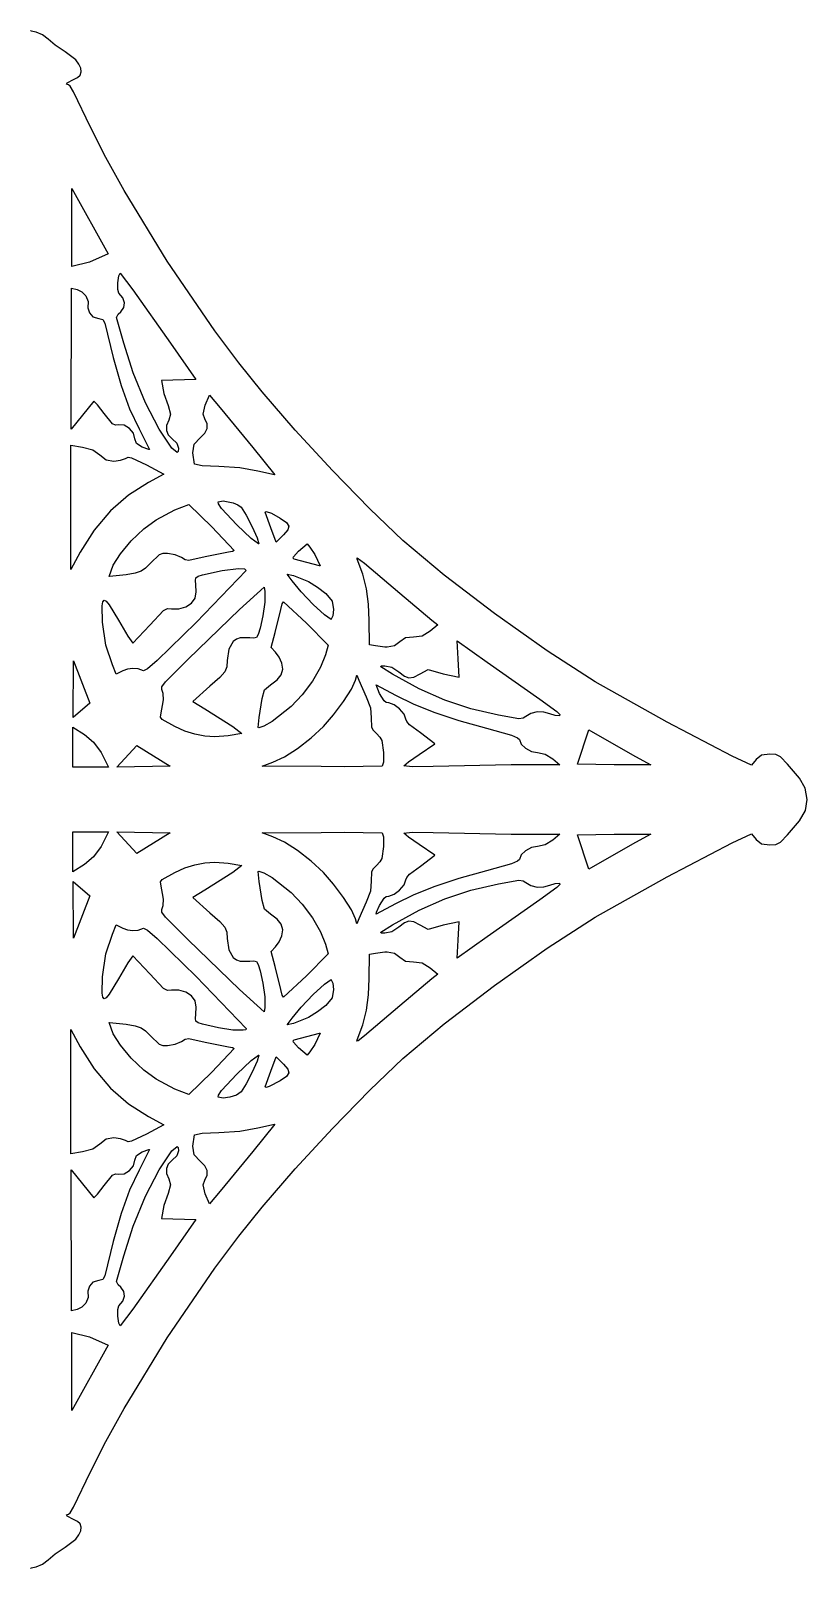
# Model space of a CAD drawing. Extents: x -1 to 211, y 44 to 253.
# Drawn here: x 105.1 to 211, y 43.6 to 253.4 of the extents above; entities that cross this region are included whole.
import ezdxf

# ---------------------------------------------------------------- set-up
doc = ezdxf.new("R2010")
doc.units = 0

msp = doc.modelspace()

# ---------------------------------------------------------------- linework, layer by layer
at = {"layer": 'Layer 1'}
for p, q in [((105.110796, 253.442564), (104.996144, 253.416106)), ((105.110796, 253.398467), (105.110796, 253.442564)), ((105.798713, 253.248537), (105.110796, 253.398467)), ((106.657417, 252.889148), (105.798713, 253.248537)), ((107.43031, 252.296037), (106.657417, 252.889148)), ((108.404291, 251.477882), (107.43031, 252.296037)), ((109.749824, 250.576245), (108.404291, 251.477882)), ((111.187722, 249.455517), (109.749824, 250.576245)), ((111.632398, 248.888389), (111.187722, 249.455517)), ((111.886413, 248.343378), (111.632398, 248.888389)), ((111.799032, 247.399583), (111.943911, 247.840453)), ((111.943911, 247.840453), (111.886413, 248.343378)), ((109.940668, 246.139625), (110.009115, 246.331451)), ((110.199616, 246.060689), (109.940668, 246.139625)), ((110.009115, 246.331451), (110.878713, 246.783884)), ((110.436975, 245.878173), (110.199616, 246.060689)), ((110.895709, 245.091846), (110.436975, 245.878173)), ((110.878713, 246.783884), (111.445919, 247.040737)), ((111.445919, 247.040737), (111.799032, 247.399583)), ((113.224685, 240.275134), (110.895709, 245.091846)), ((115.310051, 236.135262), (113.224685, 240.275134)), ((117.807049, 231.622683), (115.310051, 236.135262)), ((110.640588, 231.92312), (115.605935, 222.989023)), ((110.658227, 221.260412), (110.640588, 231.92312)), ((110.640588, 231.92312), (110.640588, 231.92312)), ((123.692326, 222.010141), (117.807049, 231.622683)), ((115.605935, 222.989023), (113.074755, 221.851314)), ((113.074755, 221.851314), (110.658227, 221.260412)), ((130.193279, 212.498985), (123.692326, 222.010141)), ((110.561213, 199.070689), (110.622949, 218.297078)), ((110.622949, 218.297078), (111.378246, 218.12894)), ((110.622949, 218.297078), (110.622949, 218.297078)), ((116.917921, 218.108506), (116.927255, 219.04744)), ((116.927255, 219.04744), (117.054246, 219.96397)), ((117.054246, 219.96397), (117.263991, 220.369648)), ((117.263991, 220.369648), (118.992602, 218.067773)), ((117.263991, 220.369648), (117.263991, 220.369648)), ((111.378246, 218.12894), (112.03105, 217.80165)), ((112.03105, 217.80165), (112.550862, 217.267873)), ((112.550862, 217.267873), (112.907185, 216.480273)), ((112.907185, 216.480273), (112.8653, 215.624165)), ((117.061144, 217.63562), (116.917921, 218.108506)), ((117.621832, 216.973814), (117.061144, 217.63562)), ((117.855136, 216.31029), (117.621832, 216.973814)), ((117.759794, 215.672225), (117.855136, 216.31029)), ((118.992602, 218.067773), (124.116699, 210.80937)), ((112.8653, 215.624165), (113.066702, 214.912869)), ((113.066702, 214.912869), (113.547738, 214.407601)), ((113.547738, 214.407601), (114.344755, 214.169578)), ((114.344755, 214.169578), (114.906093, 214.004547)), ((116.743644, 214.319509), (116.96383, 214.756671)), ((117.740241, 210.80937), (116.743644, 214.319509)), ((116.96383, 214.756671), (117.334546, 215.086801)), ((117.334546, 215.086801), (117.759794, 215.672225)), ((114.906093, 214.004547), (115.173783, 213.534578)), ((115.173783, 213.534578), (116.278125, 208.821596)), ((133.459873, 208.113138), (130.193279, 212.498985)), ((119.036128, 206.763428), (117.740241, 210.80937)), ((124.116699, 210.80937), (127.60038, 205.826384)), ((116.278125, 208.821596), (117.376311, 204.997664)), ((136.622671, 204.150689), (133.459873, 208.113138)), ((120.733421, 202.658977), (119.036128, 206.763428)), ((127.60038, 205.826384), (122.899616, 205.676453)), ((117.376311, 204.997664), (118.544014, 201.828422)), ((122.899616, 205.676453), (123.203673, 203.9159)), ((123.203673, 203.9159), (123.79038, 202.280967)), ((128.86156, 202.333884), (129.434824, 203.718537)), ((129.434824, 203.718537), (130.907671, 201.954648)), ((129.434824, 203.718537), (129.434824, 203.718537)), ((141.145285, 198.931514), (136.622671, 204.150689)), ((113.639199, 202.880689), (110.561213, 199.070689)), ((114.160695, 202.381263), (113.639199, 202.880689)), ((115.076769, 201.178537), (114.160695, 202.381263)), ((118.544014, 201.828422), (119.856908, 199.079509)), ((122.581155, 199.042414), (120.733421, 202.658977)), ((123.79038, 202.280967), (124.122606, 201.091666)), ((128.577112, 201.121155), (128.86156, 202.333884)), ((130.907671, 201.954648), (135.343852, 196.557148)), ((116.2072, 199.772011), (115.076769, 201.178537)), ((116.601365, 199.599749), (116.2072, 199.772011)), ((117.061144, 199.643953), (116.601365, 199.599749)), ((117.812346, 199.580613), (117.061144, 199.643953)), ((118.528264, 199.157299), (117.812346, 199.580613)), ((123.59037, 199.542219), (123.557447, 198.876886)), ((123.905033, 200.305412), (123.59037, 199.542219)), ((124.122606, 201.091666), (123.905033, 200.305412)), ((128.791005, 200.455342), (128.577112, 201.121155)), ((129.109504, 199.804738), (128.791005, 200.455342)), ((129.110524, 199.159724), (129.109504, 199.804738)), ((119.064042, 198.498858), (118.528264, 199.157299)), ((119.274824, 197.730134), (119.064042, 198.498858)), ((119.4999, 197.108195), (119.274824, 197.730134)), ((119.856908, 199.079509), (121.25038, 196.301384)), ((124.328366, 196.460134), (122.581155, 199.042414)), ((123.557447, 198.876886), (123.810766, 198.288612)), ((123.810766, 198.288612), (124.354824, 197.756592)), ((124.354824, 197.756592), (124.971693, 197.123246)), ((127.348561, 197.015729), (128.164824, 197.888884)), ((128.164824, 197.888884), (128.795239, 198.520905)), ((128.795239, 198.520905), (129.110524, 199.159724)), ((146.246807, 193.39787), (141.145285, 198.931514)), ((110.525935, 196.865828), (112.122255, 196.618884)), ((110.534755, 179.879578), (110.525935, 196.865828)), ((110.525935, 196.865828), (110.525935, 196.865828)), ((112.122255, 196.618884), (113.534259, 196.244075)), ((113.534259, 196.244075), (114.485866, 195.534092)), ((114.485866, 195.534092), (115.33583, 194.870812)), ((117.978366, 195.066662), (118.324873, 195.215475)), ((118.324873, 195.215475), (118.815966, 195.152543)), ((120.262602, 196.592426), (119.4999, 197.108195)), ((121.179824, 196.266106), (120.262602, 196.592426)), ((121.25038, 196.301384), (121.179824, 196.266106)), ((125.025102, 195.860412), (124.328366, 196.460134)), ((124.971693, 197.123246), (125.201491, 196.477773)), ((125.163234, 196.016841), (125.025102, 195.860412)), ((125.201491, 196.477773), (125.163234, 196.016841)), ((127.185866, 195.825134), (127.348561, 197.015729)), ((127.397533, 194.272912), (127.185866, 195.825134)), ((135.343852, 196.557148), (138.368921, 192.817703)), ((115.33583, 194.870812), (116.373227, 194.696245)), ((116.373227, 194.696245), (117.299168, 194.805344)), ((117.299168, 194.805344), (117.978366, 195.066662)), ((118.815966, 195.152543), (120.862324, 194.202356)), ((120.862324, 194.202356), (123.225935, 192.897078)), ((128.453653, 194.060705), (127.397533, 194.272912)), ((130.704824, 193.946592), (128.453653, 194.060705)), ((133.600959, 193.769619), (130.704824, 193.946592)), ((136.049408, 193.311592), (133.600959, 193.769619)), ((138.307185, 192.808884), (136.049408, 193.311592)), ((151.340654, 188.169455), (146.246807, 193.39787)), ((121.144546, 191.75937), (118.411567, 190.063667)), ((123.225935, 192.897078), (121.144546, 191.75937)), ((138.368921, 192.817703), (138.307185, 192.808884)), ((118.411567, 190.063667), (115.916732, 187.885196)), ((130.643088, 189.113537), (131.304546, 189.254648)), ((130.65651, 188.841363), (130.643088, 189.113537)), ((131.304546, 189.254648), (132.695901, 189.012829)), ((131.304546, 189.254648), (131.304546, 189.254648)), ((132.695901, 189.012829), (133.332634, 188.740172)), ((115.916732, 187.885196), (113.700856, 185.264766)), ((122.158783, 186.688189), (124.706705, 188.023951)), ((124.706705, 188.023951), (126.612602, 188.760759)), ((126.612602, 188.760759), (129.787602, 185.744509)), ((126.612602, 188.760759), (126.612602, 188.760759)), ((131.070127, 188.245913), (130.65651, 188.841363)), ((133.174269, 185.991453), (131.070127, 188.245913)), ((133.332634, 188.740172), (133.78281, 188.399162)), ((133.78281, 188.399162), (134.470925, 187.332327)), ((134.470925, 187.332327), (135.287319, 185.743952)), ((137.054824, 187.711245), (137.195935, 187.808259)), ((137.804477, 185.56812), (137.054824, 187.711245)), ((137.195935, 187.808259), (137.8999, 187.565283)), ((137.195935, 187.808259), (137.195935, 187.808259)), ((137.8999, 187.565283), (139.083296, 186.899856)), ((139.083296, 186.899856), (139.943019, 186.303068)), ((155.840241, 183.865967), (151.340654, 188.169455)), ((113.700856, 185.264766), (111.804755, 182.243189)), ((118.757585, 183.803433), (120.471132, 185.438698)), ((120.471132, 185.438698), (122.158783, 186.688189)), ((129.787602, 185.744509), (132.821491, 182.498953)), ((135.137999, 184.123496), (133.174269, 185.991453)), ((135.287319, 185.743952), (135.946772, 184.233025)), ((138.54531, 183.627842), (137.804477, 185.56812)), ((140.139536, 185.306153), (139.533088, 184.61562)), ((139.943019, 186.303068), (140.285639, 185.820235)), ((140.285639, 185.820235), (140.139536, 185.306153)), ((117.278404, 182.058324), (118.757585, 183.803433)), ((136.137602, 183.380898), (135.137999, 184.123496)), ((135.946772, 184.233025), (136.16406, 183.398537)), ((136.16406, 183.398537), (136.137602, 183.380898)), ((139.533088, 184.61562), (138.54531, 183.627842)), ((141.579199, 182.401939), (142.769824, 183.380898)), ((142.769824, 183.380898), (143.159419, 182.967086)), ((142.769824, 183.380898), (142.769824, 183.380898)), ((143.159419, 182.967086), (143.810519, 181.934509)), ((161.458472, 179.132389), (155.840241, 183.865967)), ((111.804755, 182.243189), (110.534755, 179.879578)), ((116.293852, 180.479301), (117.278404, 182.058324)), ((121.426769, 180.823259), (120.729018, 180.081851)), ((122.586058, 181.912686), (121.426769, 180.823259)), ((123.088595, 182.078607), (122.586058, 181.912686)), ((123.737463, 182.102078), (123.088595, 182.078607)), ((124.773887, 181.921061), (123.737463, 182.102078)), ((125.642463, 181.519995), (124.773887, 181.921061)), ((126.116317, 181.214965), (125.642463, 181.519995)), ((126.610032, 181.124857), (126.116317, 181.214965)), ((128.835102, 181.625828), (126.610032, 181.124857)), ((132.04538, 182.278467), (128.835102, 181.625828)), ((132.593509, 182.34426), (132.04538, 182.278467)), ((132.821491, 182.498953), (132.593509, 182.34426)), ((140.86988, 181.439407), (140.907228, 181.639258)), ((141.014755, 181.325967), (140.86988, 181.439407)), ((140.907228, 181.639258), (141.579199, 182.401939)), ((144.445519, 180.391106), (141.014755, 181.325967)), ((143.810519, 181.934509), (144.568991, 180.391106)), ((149.596074, 181.493537), (150.61913, 180.761523)), ((149.604894, 181.290689), (149.596074, 181.493537)), ((149.596074, 181.493537), (149.596074, 181.493537)), ((150.353599, 179.26845), (149.604894, 181.290689)), ((150.61913, 180.761523), (155.408088, 176.669301)), ((115.738227, 178.953537), (116.293852, 180.479301)), ((115.808783, 178.935898), (115.738227, 178.953537)), ((118.057741, 179.182842), (115.808783, 178.935898)), ((119.321456, 179.396477), (118.057741, 179.182842)), ((120.119564, 179.651201), (119.321456, 179.396477)), ((120.729018, 180.081851), (120.119564, 179.651201)), ((127.519352, 178.410952), (127.589559, 178.75953)), ((127.60038, 177.807009), (127.519352, 178.410952)), ((127.589559, 178.75953), (127.890073, 178.971395)), ((134.470727, 179.756106), (127.626838, 172.682912)), ((127.890073, 178.971395), (128.499963, 179.165203)), ((128.499963, 179.165203), (131.196437, 179.776294)), ((131.196437, 179.776294), (133.421213, 180.029509)), ((133.421213, 180.029509), (134.236037, 179.97766)), ((133.421213, 180.029509), (133.421213, 180.029509)), ((134.236037, 179.97766), (134.470727, 179.756106)), ((140.062255, 179.262217), (140.891283, 179.05937)), ((140.714894, 178.344995), (140.062255, 179.262217)), ((140.062255, 179.262217), (140.062255, 179.262217)), ((140.891283, 179.05937), (142.972671, 178.239162)), ((144.533713, 180.382287), (144.445519, 180.391106)), ((144.568991, 180.391106), (144.533713, 180.382287)), ((150.865204, 177.260995), (150.353599, 179.26845)), ((168.332551, 173.876534), (161.458472, 179.132389)), ((127.476908, 175.972564), (127.63628, 176.832856)), ((127.63628, 176.832856), (127.60038, 177.807009)), ((133.527046, 174.45562), (136.887255, 177.47187)), ((136.887255, 177.47187), (137.01823, 176.876932)), ((136.887255, 177.47187), (136.887255, 177.47187)), ((137.01823, 176.876932), (136.984269, 175.434578)), ((141.950551, 176.861837), (140.714894, 178.344995)), ((143.606231, 175.141274), (141.950551, 176.861837)), ((142.972671, 178.239162), (144.174499, 177.505698)), ((144.174499, 177.505698), (145.301005, 176.607564)), ((145.301005, 176.607564), (146.173043, 175.567347)), ((151.158963, 175.175973), (150.865204, 177.260995)), ((155.408088, 176.669301), (159.782533, 173.000412)), ((114.786609, 174.932791), (114.869396, 175.502882)), ((114.865102, 172.70937), (114.786609, 174.932791)), ((114.869396, 175.502882), (115.050358, 175.714002)), ((115.050358, 175.714002), (115.342108, 175.567733)), ((115.342108, 175.567733), (115.75726, 175.065657)), ((115.75726, 175.065657), (117.008227, 173.000412)), ((121.285658, 172.277217), (123.191165, 174.320412)), ((123.191165, 174.320412), (123.715115, 174.564575)), ((123.715115, 174.564575), (124.26663, 174.526176)), ((124.26663, 174.526176), (125.248928, 174.51554)), ((125.248928, 174.51554), (126.20665, 174.795997)), ((126.20665, 174.795997), (126.996931, 175.30314)), ((126.524408, 167.673467), (133.527046, 174.45562)), ((126.996931, 175.30314), (127.476908, 175.972564)), ((136.984269, 175.434578), (136.740223, 173.551961)), ((138.421838, 171.315898), (139.162671, 174.446801)), ((139.162671, 174.446801), (139.347181, 175.194248)), ((139.347181, 175.194248), (139.541908, 175.505134)), ((139.541908, 175.505134), (142.699269, 172.55062)), ((139.541908, 175.505134), (139.541908, 175.505134)), ((145.145773, 173.708474), (143.606231, 175.141274)), ((146.173043, 175.567347), (146.368158, 174.437981)), ((146.368158, 174.437981), (146.280377, 173.5677)), ((151.25413, 172.921037), (151.158963, 175.175973)), ((115.279538, 169.556419), (114.865102, 172.70937)), ((117.008227, 173.000412), (118.317829, 170.784092)), ((118.992602, 169.860689), (121.285658, 172.277217)), ((127.626838, 172.682912), (122.294938, 167.458393)), ((136.740223, 173.551961), (136.366908, 171.897981)), ((142.699269, 172.55062), (145.644963, 169.587287)), ((146.033019, 173.088606), (145.145773, 173.708474)), ((146.068296, 173.097426), (146.033019, 173.088606)), ((146.280377, 173.5677), (146.068296, 173.097426)), ((151.262949, 169.631384), (151.25413, 172.921037)), ((160.62038, 172.338953), (159.553227, 171.465828)), ((159.782533, 173.000412), (160.62038, 172.338953)), ((175.517732, 168.793364), (168.332551, 173.876534)), ((118.317829, 170.784092), (118.992602, 169.860689)), ((132.684933, 170.059049), (132.084274, 169.008978)), ((133.121774, 170.389868), (132.684933, 170.059049)), ((133.647117, 170.588812), (133.121774, 170.389868)), ((134.955796, 170.583884), (133.647117, 170.588812)), ((135.508423, 170.506867), (134.955796, 170.583884)), ((135.841527, 170.620371), (135.508423, 170.506867)), ((136.084543, 171.044156), (135.841527, 170.620371)), ((136.366908, 171.897981), (136.084543, 171.044156)), ((137.857394, 169.243328), (138.421838, 171.315898)), ((155.416908, 170.019439), (154.682383, 169.493834)), ((156.198386, 170.588846), (155.416908, 170.019439)), ((157.295449, 170.672078), (156.198386, 170.588846)), ((158.464014, 170.778962), (157.295449, 170.672078)), ((159.553227, 171.465828), (158.464014, 170.778962)), ((163.248574, 170.142912), (167.358435, 167.258953)), ((163.389685, 167.717564), (163.248574, 170.142912)), ((163.248574, 170.142912), (163.248574, 170.142912)), ((116.188019, 166.870898), (115.279538, 169.556419)), ((132.084274, 169.008978), (131.860171, 167.452981)), ((138.439477, 168.625967), (137.857394, 169.243328)), ((138.943767, 167.91869), (138.439477, 168.625967)), ((139.33906, 167.091384), (138.943767, 167.91869)), ((145.283366, 168.246731), (144.611344, 166.559167)), ((145.644963, 169.587287), (145.283366, 168.246731)), ((152.100796, 169.463814), (151.262949, 169.631384)), ((153.370796, 169.296245), (152.100796, 169.463814)), ((153.714755, 169.296245), (153.370796, 169.296245)), ((154.682383, 169.493834), (153.714755, 169.296245)), ((182.069269, 164.577842), (175.517732, 168.793364)), ((110.843435, 159.674231), (110.878713, 167.417703)), ((110.878713, 167.417703), (113.136491, 161.658606)), ((110.878713, 167.417703), (110.878713, 167.417703)), ((116.726005, 165.609717), (116.188019, 166.870898)), ((117.616769, 166.068328), (116.726005, 165.609717)), ((118.272904, 166.313917), (117.616769, 166.068328)), ((118.968381, 166.396875), (118.272904, 166.313917)), ((119.691402, 166.317765), (118.968381, 166.396875)), ((120.430171, 166.077148), (119.691402, 166.317765)), ((120.996341, 166.348989), (120.430171, 166.077148)), ((122.294938, 167.458393), (120.996341, 166.348989)), ((123.446016, 164.556536), (126.524408, 167.673467)), ((131.5462, 165.936479), (130.851586, 165.167276)), ((131.809102, 166.588603), (131.5462, 165.936479)), ((131.860171, 167.452981), (131.809102, 166.588603)), ((139.242496, 165.537035), (139.461361, 166.28654)), ((139.461361, 166.28654), (139.33906, 167.091384)), ((144.611344, 166.559167), (143.502196, 164.664674)), ((152.844265, 166.588849), (152.895197, 166.728503)), ((154.411491, 165.592078), (152.844265, 166.588849)), ((152.895197, 166.728503), (153.388435, 166.756245)), ((153.388435, 166.756245), (154.341767, 166.554157)), ((154.341767, 166.554157), (155.302255, 165.909578)), ((155.302255, 165.909578), (156.043785, 165.335592)), ((158.212671, 165.653814), (159.271005, 166.253537)), ((159.271005, 166.253537), (161.343574, 165.662634)), ((163.521977, 165.186384), (163.389685, 167.717564)), ((167.358435, 167.258953), (174.546283, 162.205412)), ((122.950087, 163.858439), (123.446016, 164.556536)), ((122.952533, 163.50187), (122.950087, 163.858439)), ((129.50538, 163.951662), (127.185866, 161.879092)), ((130.851586, 165.167276), (129.50538, 163.951662)), ((136.948719, 163.473637), (137.76038, 164.172148)), ((137.76038, 164.172148), (138.677242, 164.834896)), ((138.677242, 164.834896), (139.242496, 165.537035)), ((143.502196, 164.664674), (142.112852, 162.799526)), ((148.837455, 163.581576), (149.393227, 164.77187)), ((149.393227, 164.77187), (149.569616, 165.468606)), ((149.569616, 165.468606), (149.843019, 164.77187)), ((149.569616, 165.468606), (149.569616, 165.468606)), ((149.843019, 164.77187), (150.848435, 162.522912)), ((152.19781, 164.172148), (152.215449, 164.172148)), ((152.629963, 162.972703), (152.19781, 164.172148)), ((152.19781, 164.172148), (152.19781, 164.172148)), ((152.215449, 164.172148), (154.834824, 162.761037)), ((158.052169, 163.626869), (154.411491, 165.592078)), ((156.043785, 165.335592), (156.663964, 165.111189)), ((156.663964, 165.111189), (157.330892, 165.22204)), ((157.330892, 165.22204), (158.212671, 165.653814)), ((161.343574, 165.662634), (163.521977, 165.186384)), ((191.888353, 159.037432), (182.069269, 164.577842)), ((113.136491, 161.658606), (110.843435, 159.674231)), ((122.811421, 160.079926), (123.15497, 162.090861)), ((123.125947, 162.967505), (122.952533, 163.50187)), ((123.15497, 162.090861), (123.125947, 162.967505)), ((127.185866, 161.879092), (128.799824, 160.891314)), ((136.216977, 159.709509), (136.631491, 162.293606)), ((136.631491, 162.293606), (136.948719, 163.473637)), ((142.112852, 162.799526), (140.600241, 161.199995)), ((146.387888, 160.070052), (147.751167, 161.893309)), ((147.751167, 161.893309), (148.837455, 163.581576)), ((150.848435, 162.522912), (151.399452, 161.01857)), ((153.266303, 161.949284), (152.629963, 162.972703)), ((153.573767, 161.73812), (153.266303, 161.949284)), ((153.926421, 161.676245), (153.573767, 161.73812)), ((154.633188, 161.439868), (153.926421, 161.676245)), ((154.834824, 162.761037), (157.340859, 161.52297)), ((161.565394, 162.082706), (158.052169, 163.626869)), ((165.12205, 160.893142), (161.565394, 162.082706)), ((174.546283, 162.205412), (176.867196, 160.519279)), ((122.772877, 159.726583), (122.811421, 160.079926)), ((122.999076, 159.403816), (122.772877, 159.726583)), ((128.799824, 160.891314), (132.634951, 158.483787)), ((136.102324, 158.307217), (136.216977, 159.709509)), ((140.600241, 161.199995), (137.980476, 159.167612)), ((145.001144, 158.474787), (146.387888, 160.070052)), ((151.399452, 161.01857), (151.492255, 159.630134)), ((151.492255, 159.630134), (151.559132, 158.377774)), ((155.392261, 160.861432), (154.633188, 161.439868)), ((155.998293, 160.136982), (155.392261, 160.861432)), ((156.245935, 159.462564), (155.998293, 160.136982)), ((157.340859, 161.52297), (160.178829, 160.382359)), ((160.178829, 160.382359), (163.45365, 159.299994)), ((168.893019, 159.991731), (165.12205, 160.893142)), ((171.679963, 159.524301), (168.893019, 159.991731)), ((172.234507, 159.584676), (171.679963, 159.524301)), ((172.597185, 159.824162), (172.234507, 159.584676)), ((173.289385, 160.235082), (172.597185, 159.824162)), ((174.158105, 160.445581), (173.289385, 160.235082)), ((175.068778, 160.44018), (174.158105, 160.445581)), ((175.886838, 160.203398), (175.068778, 160.44018)), ((176.620159, 159.955183), (175.886838, 160.203398)), ((177.227394, 159.921176), (176.620159, 159.955183)), ((176.867196, 160.519279), (177.278014, 160.097045)), ((177.278014, 160.097045), (177.227394, 159.921176)), ((110.808158, 158.360134), (112.396593, 157.378223)), ((110.808158, 152.927356), (110.808158, 158.360134)), ((110.808158, 158.360134), (110.808158, 158.360134)), ((124.698783, 158.448328), (122.999076, 159.403816)), ((126.069154, 157.850956), (124.698783, 158.448328)), ((127.433874, 157.417989), (126.069154, 157.850956)), ((128.798062, 157.149619), (127.433874, 157.417989)), ((133.853366, 157.531106), (132.010102, 157.169509)), ((132.634951, 158.483787), (133.853366, 157.531106)), ((136.181699, 158.271939), (136.102324, 158.307217)), ((136.862523, 158.502473), (136.181699, 158.271939)), ((137.980476, 159.167612), (136.862523, 158.502473)), ((143.32007, 156.907272), (145.001144, 158.474787)), ((151.559132, 158.377774), (151.800981, 157.954449)), ((151.800981, 157.954449), (152.241908, 157.495828)), ((152.241908, 157.495828), (152.681978, 157.027189)), ((156.364816, 159.132522), (156.245935, 159.462564)), ((156.727579, 158.715148), (156.364816, 159.132522)), ((158.221491, 157.584023), (156.727579, 158.715148)), ((160.188227, 156.084717), (158.221491, 157.584023)), ((163.45365, 159.299994), (167.270241, 158.236662)), ((167.270241, 158.236662), (170.675316, 157.261564)), ((179.67038, 153.34187), (181.204963, 158.007356)), ((181.204963, 158.007356), (183.374546, 156.781453)), ((181.204963, 158.007356), (181.204963, 158.007356)), ((200.77531, 154.426662), (191.888353, 159.037432)), ((112.396593, 157.378223), (113.603921, 156.322842)), ((113.603921, 156.322842), (114.652976, 154.901791)), ((116.80538, 152.927356), (119.539408, 155.88187)), ((119.539408, 155.88187), (124.072602, 153.068467)), ((119.539408, 155.88187), (119.539408, 155.88187)), ((130.166838, 157.046037), (128.798062, 157.149619)), ((132.010102, 157.169509), (130.166838, 157.046037)), ((139.670838, 154.320422), (141.477828, 155.475999)), ((141.477828, 155.475999), (143.32007, 156.907272)), ((152.681978, 157.027189), (152.954233, 156.538637)), ((152.954233, 156.538637), (153.203227, 154.938189)), ((158.08038, 154.620689), (160.188227, 156.084717)), ((170.675316, 157.261564), (171.498902, 156.927515)), ((171.498902, 156.927515), (171.768158, 156.684439)), ((171.768158, 156.684439), (171.996066, 156.068168)), ((171.996066, 156.068168), (172.580964, 155.492096)), ((172.580964, 155.492096), (173.374615, 155.06461)), ((183.374546, 156.781453), (187.572602, 154.382564)), ((114.652976, 154.901791), (115.667671, 152.927356)), ((136.631491, 153.068467), (138.095519, 153.579995)), ((138.095519, 153.579995), (139.670838, 154.320422)), ((153.210183, 153.594382), (153.018019, 153.033189)), ((153.203227, 154.938189), (153.210183, 153.594382)), ((155.972533, 153.094926), (156.59498, 153.648364)), ((156.59498, 153.648364), (158.08038, 154.620689)), ((170.639269, 153.218398), (159.98538, 153.02437)), ((177.271491, 153.227217), (170.639269, 153.218398)), ((173.374615, 155.06461), (174.228783, 154.894092)), ((174.228783, 154.894092), (175.278634, 154.696361)), ((175.278634, 154.696361), (176.283713, 154.056245)), ((176.283713, 154.056245), (177.271491, 153.227217)), ((184.679824, 153.218398), (179.67038, 153.34187)), ((189.689269, 153.227217), (184.679824, 153.218398)), ((187.572602, 154.382564), (189.689269, 153.227217)), ((203.394685, 153.200759), (200.77531, 154.426662)), ((204.038505, 153.950412), (203.394685, 153.200759)), ((204.802087, 154.549817), (204.038505, 153.950412)), ((205.917046, 154.700064), (204.802087, 154.549817)), ((206.714966, 154.654034), (205.917046, 154.700064)), ((207.39134, 154.302466), (206.714966, 154.654034)), ((208.340394, 153.325079), (207.39134, 154.302466)), ((209.956352, 151.401592), (208.340394, 153.325079)), ((115.667671, 152.927356), (110.808158, 152.927356)), ((124.072602, 153.068467), (116.80538, 152.927356)), ((144.674824, 152.997912), (136.631491, 153.068467)), ((147.823366, 152.971453), (144.674824, 152.997912)), ((153.018019, 153.033189), (147.823366, 152.971453)), ((157.101421, 152.962634), (155.972533, 153.094926)), ((159.98538, 153.02437), (157.101421, 152.962634)), ((210.759757, 150.042218), (209.956352, 151.401592)), ((211.023505, 148.508814), (210.759757, 150.042218)), ((209.956352, 145.598398), (210.771443, 147.01128)), ((210.771443, 147.01128), (211.023505, 148.508814)), ((208.340394, 143.674899), (209.956352, 145.598398)), ((110.808158, 144.072634), (115.667671, 144.072634)), ((110.808158, 138.639856), (110.808158, 144.072634)), ((110.808158, 144.072634), (110.808158, 144.072634)), ((115.667671, 144.072634), (114.652976, 142.098196)), ((116.80538, 144.072634), (124.072602, 143.931523)), ((119.539408, 141.11812), (116.80538, 144.072634)), ((116.80538, 144.072634), (116.80538, 144.072634)), ((124.072602, 143.931523), (119.539408, 141.11812)), ((136.631491, 143.931523), (144.674824, 144.002078)), ((138.095519, 143.419995), (136.631491, 143.931523)), ((139.670838, 142.679564), (138.095519, 143.419995)), ((144.674824, 144.002078), (147.823366, 144.028537)), ((147.823366, 144.028537), (153.018019, 143.966801)), ((147.823366, 144.028537), (147.823366, 144.028537)), ((153.018019, 143.966801), (153.210183, 143.405618)), ((153.210183, 143.405618), (153.203227, 142.061801)), ((155.972533, 143.905064), (157.101421, 144.037356)), ((156.59498, 143.351628), (155.972533, 143.905064)), ((158.08038, 142.379301), (156.59498, 143.351628)), ((157.101421, 144.037356), (159.98538, 143.97562)), ((157.101421, 144.037356), (157.101421, 144.037356)), ((159.98538, 143.97562), (170.639269, 143.781592)), ((170.639269, 143.781592), (177.271491, 143.772773)), ((176.283713, 142.943745), (175.278634, 142.303627)), ((177.271491, 143.772773), (176.283713, 142.943745)), ((179.67038, 143.65812), (184.679824, 143.781592)), ((181.204963, 138.992634), (179.67038, 143.65812)), ((184.679824, 143.781592), (189.689269, 143.772773)), ((184.679824, 143.781592), (184.679824, 143.781592)), ((189.689269, 143.772773), (187.572602, 142.617426)), ((200.77531, 142.573328), (203.394685, 143.799231)), ((203.394685, 143.799231), (204.038505, 143.049578)), ((204.038505, 143.049578), (204.802087, 142.450169)), ((207.39134, 142.697507), (208.340394, 143.674899)), ((113.603921, 140.677148), (112.396593, 139.621768)), ((114.652976, 142.098196), (113.603921, 140.677148)), ((141.477828, 141.523981), (139.670838, 142.679564)), ((143.32007, 140.092707), (141.477828, 141.523981)), ((153.203227, 142.061801), (152.954233, 140.46135)), ((160.188227, 140.915273), (158.08038, 142.379301)), ((158.221491, 139.415967), (160.188227, 140.915273)), ((171.996066, 140.931825), (171.768158, 140.315551)), ((172.580964, 141.507893), (171.996066, 140.931825)), ((173.374615, 141.935376), (172.580964, 141.507893)), ((174.228783, 142.105898), (173.374615, 141.935376)), ((175.278634, 142.303627), (174.228783, 142.105898)), ((187.572602, 142.617426), (183.374546, 140.218537)), ((191.888353, 137.962562), (200.77531, 142.573328)), ((204.802087, 142.450169), (205.917046, 142.299926)), ((205.917046, 142.299926), (206.714966, 142.345942)), ((206.714966, 142.345942), (207.39134, 142.697507)), ((112.396593, 139.621768), (110.808158, 138.639856)), ((122.999076, 137.59617), (124.698783, 138.551662)), ((124.698783, 138.551662), (126.069154, 139.149036)), ((126.069154, 139.149036), (127.433874, 139.582)), ((127.433874, 139.582), (128.798062, 139.850368)), ((128.798062, 139.850368), (130.166838, 139.953953)), ((130.166838, 139.953953), (132.010102, 139.830481)), ((130.166838, 139.953953), (130.166838, 139.953953)), ((132.010102, 139.830481), (133.853366, 139.468884)), ((133.853366, 139.468884), (132.634951, 138.516201)), ((136.102324, 138.692773), (136.181699, 138.728051)), ((136.216977, 137.290481), (136.102324, 138.692773)), ((136.181699, 138.728051), (136.862523, 138.497523)), ((136.181699, 138.728051), (136.181699, 138.728051)), ((145.001144, 138.525203), (143.32007, 140.092707)), ((146.387888, 136.92993), (145.001144, 138.525203)), ((151.559132, 138.622213), (151.492255, 137.369856)), ((151.800981, 139.045537), (151.559132, 138.622213)), ((152.241908, 139.504162), (151.800981, 139.045537)), ((152.681978, 139.9728), (152.241908, 139.504162)), ((152.954233, 140.46135), (152.681978, 139.9728)), ((156.727579, 138.284839), (158.221491, 139.415967)), ((167.270241, 138.763328), (163.45365, 137.699993)), ((170.675316, 139.738428), (167.270241, 138.763328)), ((171.498902, 140.072475), (170.675316, 139.738428)), ((171.768158, 140.315551), (171.498902, 140.072475)), ((183.374546, 140.218537), (181.204963, 138.992634)), ((110.843435, 137.325759), (113.136491, 135.341384)), ((110.878713, 129.582287), (110.843435, 137.325759)), ((110.843435, 137.325759), (110.843435, 137.325759)), ((122.772877, 137.273404), (122.999076, 137.59617)), ((122.811421, 136.920064), (122.772877, 137.273404)), ((123.15497, 134.909116), (122.811421, 136.920064)), ((132.634951, 138.516201), (128.799824, 136.108676)), ((136.631491, 134.706384), (136.216977, 137.290481)), ((136.862523, 138.497523), (137.980476, 137.832387)), ((137.980476, 137.832387), (140.600241, 135.799995)), ((147.751167, 135.106673), (146.387888, 136.92993)), ((151.492255, 137.369856), (151.399452, 135.981421)), ((155.392261, 136.138553), (155.998293, 136.863001)), ((155.998293, 136.863001), (156.245935, 137.537426)), ((156.245935, 137.537426), (156.364816, 137.867466)), ((156.364816, 137.867466), (156.727579, 138.284839)), ((160.178829, 136.617627), (157.340859, 135.477018)), ((163.45365, 137.699993), (160.178829, 136.617627)), ((165.12205, 136.106844), (168.893019, 137.008259)), ((168.893019, 137.008259), (171.679963, 137.475689)), ((171.679963, 137.475689), (172.234507, 137.415316)), ((171.679963, 137.475689), (171.679963, 137.475689)), ((172.234507, 137.415316), (172.597185, 137.175828)), ((172.597185, 137.175828), (173.289385, 136.764914)), ((173.289385, 136.764914), (174.158105, 136.554413)), ((174.158105, 136.554413), (175.068778, 136.559811)), ((176.867196, 136.480707), (174.546283, 134.794578)), ((175.068778, 136.559811), (175.886838, 136.796592)), ((175.886838, 136.796592), (176.620159, 137.044792)), ((176.620159, 137.044792), (177.227394, 137.078814)), ((177.278014, 136.90294), (176.867196, 136.480707)), ((177.227394, 137.078814), (177.278014, 136.90294)), ((182.069269, 132.422148), (191.888353, 137.962562)), ((113.136491, 135.341384), (110.878713, 129.582287)), ((123.125947, 134.032476), (123.15497, 134.909116)), ((128.799824, 136.108676), (127.185866, 135.120898)), ((127.185866, 135.120898), (129.50538, 133.048328)), ((136.948719, 133.526344), (136.631491, 134.706384)), ((140.600241, 135.799995), (142.112852, 134.200463)), ((148.837455, 133.418411), (147.751167, 135.106673)), ((150.848435, 134.477078), (149.843019, 132.22812)), ((151.399452, 135.981421), (150.848435, 134.477078)), ((152.629963, 134.027287), (153.266303, 135.050696)), ((153.266303, 135.050696), (153.573767, 135.261866)), ((153.573767, 135.261866), (153.926421, 135.323745)), ((153.926421, 135.323745), (154.633188, 135.560121)), ((154.633188, 135.560121), (155.392261, 136.138553)), ((157.340859, 135.477018), (154.834824, 134.238953)), ((158.052169, 133.373116), (161.565394, 134.917279)), ((161.565394, 134.917279), (165.12205, 136.106844)), ((174.546283, 134.794578), (167.358435, 129.741037)), ((122.950087, 133.141552), (122.952533, 133.49812)), ((123.446016, 132.443459), (122.950087, 133.141552)), ((122.952533, 133.49812), (123.125947, 134.032476)), ((126.524408, 129.326523), (123.446016, 132.443459)), ((129.50538, 133.048328), (130.851586, 131.832708)), ((137.76038, 132.827842), (136.948719, 133.526344)), ((138.677242, 132.165091), (137.76038, 132.827842)), ((142.112852, 134.200463), (143.502196, 132.335318)), ((143.502196, 132.335318), (144.611344, 130.440828)), ((149.393227, 132.22812), (148.837455, 133.418411)), ((149.569616, 131.531384), (149.393227, 132.22812)), ((149.843019, 132.22812), (149.569616, 131.531384)), ((154.834824, 134.238953), (152.215449, 132.827842)), ((152.215449, 132.827842), (152.247217, 133.1401)), ((152.247217, 133.1401), (152.629963, 134.027287)), ((154.411491, 131.407912), (158.052169, 133.373116)), ((175.517732, 128.206621), (182.069269, 132.422148)), ((115.279538, 127.443567), (116.188019, 130.129092)), ((116.188019, 130.129092), (116.726005, 131.390273)), ((116.726005, 131.390273), (117.616769, 130.931662)), ((116.726005, 131.390273), (116.726005, 131.390273)), ((117.616769, 130.931662), (118.272904, 130.686069)), ((118.272904, 130.686069), (118.968381, 130.603105)), ((118.968381, 130.603105), (119.691402, 130.682214)), ((119.691402, 130.682214), (120.430171, 130.922842)), ((120.430171, 130.922842), (120.996341, 130.650996)), ((120.996341, 130.650996), (122.294938, 129.541591)), ((130.851586, 131.832708), (131.5462, 131.063502)), ((131.5462, 131.063502), (131.809102, 130.411379)), ((131.809102, 130.411379), (131.860171, 129.547009)), ((139.242496, 131.462953), (138.677242, 132.165091)), ((139.461361, 130.713452), (139.242496, 131.462953)), ((139.33906, 129.908606), (139.461361, 130.713452)), ((144.611344, 130.440828), (145.283366, 128.753259)), ((152.844265, 130.411147), (154.411491, 131.407912)), ((152.895197, 130.271493), (152.844265, 130.411147)), ((153.388435, 130.243745), (152.895197, 130.271493)), ((154.341767, 130.445841), (153.388435, 130.243745)), ((155.302255, 131.090412), (154.341767, 130.445841)), ((156.043785, 131.664393), (155.302255, 131.090412)), ((156.663964, 131.888795), (156.043785, 131.664393)), ((157.330892, 131.777947), (156.663964, 131.888795)), ((158.212671, 131.346176), (157.330892, 131.777947)), ((159.271005, 130.746453), (158.212671, 131.346176)), ((161.343574, 131.337356), (159.271005, 130.746453)), ((163.521977, 131.813606), (161.343574, 131.337356)), ((163.389685, 129.282426), (163.521977, 131.813606)), ((122.294938, 129.541591), (127.626838, 124.317078)), ((133.527046, 122.54437), (126.524408, 129.326523)), ((131.860171, 129.547009), (132.084274, 127.991006)), ((137.857394, 127.756662), (138.439477, 128.374023)), ((138.439477, 128.374023), (138.943767, 129.081297)), ((138.943767, 129.081297), (139.33906, 129.908606)), ((145.283366, 128.753259), (145.644963, 127.412703)), ((167.358435, 129.741037), (163.248574, 126.857078)), ((163.248574, 126.857078), (163.389685, 129.282426)), ((168.332551, 123.123452), (175.517732, 128.206621)), ((114.865102, 124.29062), (115.279538, 127.443567)), ((118.317829, 126.215899), (117.008227, 123.999578)), ((118.992602, 127.139301), (118.317829, 126.215899)), ((121.285658, 124.722773), (118.992602, 127.139301)), ((132.084274, 127.991006), (132.684933, 126.940935)), ((132.684933, 126.940935), (133.121774, 126.610118)), ((133.121774, 126.610118), (133.647117, 126.411176)), ((133.647117, 126.411176), (134.955796, 126.416106)), ((134.955796, 126.416106), (135.508423, 126.493124)), ((135.508423, 126.493124), (135.841527, 126.37962)), ((135.841527, 126.37962), (136.084543, 125.955834)), ((136.084543, 125.955834), (136.366908, 125.102009)), ((138.421838, 125.684092), (137.857394, 127.756662)), ((145.644963, 127.412703), (142.699269, 124.44937)), ((151.25413, 124.078953), (151.262949, 127.368606)), ((151.262949, 127.368606), (152.100796, 127.536176)), ((152.100796, 127.536176), (153.370796, 127.703745)), ((153.370796, 127.703745), (153.714755, 127.703745)), ((153.370796, 127.703745), (153.370796, 127.703745)), ((153.714755, 127.703745), (154.682383, 127.506157)), ((154.682383, 127.506157), (155.416908, 126.980551)), ((155.416908, 126.980551), (156.198386, 126.411145)), ((156.198386, 126.411145), (157.295449, 126.327912)), ((157.295449, 126.327912), (158.464014, 126.22103)), ((158.464014, 126.22103), (159.553227, 125.534162)), ((114.786609, 122.067199), (114.865102, 124.29062)), ((117.008227, 123.999578), (115.75726, 121.934335)), ((123.191165, 122.679579), (121.285658, 124.722773)), ((127.626838, 124.317078), (134.470727, 117.243884)), ((136.366908, 125.102009), (136.740223, 123.44803)), ((139.162671, 122.553189), (138.421838, 125.684092)), ((142.699269, 124.44937), (139.541908, 121.494856)), ((145.145773, 123.291517), (146.033019, 123.911384)), ((146.033019, 123.911384), (146.068296, 123.902564)), ((146.033019, 123.911384), (146.033019, 123.911384)), ((146.068296, 123.902564), (146.280377, 123.432292)), ((151.158963, 121.824017), (151.25413, 124.078953)), ((159.782533, 123.999578), (155.408088, 120.330689)), ((159.553227, 125.534162), (160.62038, 124.661037)), ((160.62038, 124.661037), (159.782533, 123.999578)), ((114.869396, 121.497109), (114.786609, 122.067199)), ((115.75726, 121.934335), (115.342108, 121.432259)), ((123.715115, 122.435416), (123.191165, 122.679579)), ((124.26663, 122.473814), (123.715115, 122.435416)), ((125.248928, 122.48445), (124.26663, 122.473814)), ((126.20665, 122.203994), (125.248928, 122.48445)), ((126.996931, 121.696851), (126.20665, 122.203994)), ((136.887255, 119.52812), (133.527046, 122.54437)), ((136.740223, 123.44803), (136.984269, 121.565412)), ((139.347181, 121.805743), (139.162671, 122.553189)), ((139.541908, 121.494856), (139.347181, 121.805743)), ((141.950551, 120.138154), (143.606231, 121.858717)), ((143.606231, 121.858717), (145.145773, 123.291517)), ((146.368158, 122.562009), (146.173043, 121.432644)), ((146.280377, 123.432292), (146.368158, 122.562009)), ((150.865204, 119.738996), (151.158963, 121.824017)), ((161.458472, 117.867601), (168.332551, 123.123452)), ((115.050358, 121.285989), (114.869396, 121.497109)), ((115.342108, 121.432259), (115.050358, 121.285989)), ((127.476908, 121.027426), (126.996931, 121.696851)), ((127.63628, 120.167135), (127.476908, 121.027426)), ((127.60038, 119.192981), (127.63628, 120.167135)), ((137.01823, 120.123059), (136.887255, 119.52812)), ((136.984269, 121.565412), (137.01823, 120.123059)), ((140.714894, 118.654995), (141.950551, 120.138154)), ((145.301005, 120.392426), (144.174499, 119.494293)), ((146.173043, 121.432644), (145.301005, 120.392426)), ((150.353599, 117.731541), (150.865204, 119.738996)), ((155.408088, 120.330689), (150.61913, 116.238467)), ((115.738227, 118.046453), (115.808783, 118.064092)), ((116.293852, 116.520689), (115.738227, 118.046453)), ((115.808783, 118.064092), (118.057741, 117.817148)), ((115.808783, 118.064092), (115.808783, 118.064092)), ((118.057741, 117.817148), (119.321456, 117.603515)), ((119.321456, 117.603515), (120.119564, 117.34879)), ((127.519352, 118.589038), (127.60038, 119.192981)), ((127.589559, 118.240461), (127.519352, 118.589038)), ((127.890073, 118.028596), (127.589559, 118.240461)), ((128.499963, 117.834787), (127.890073, 118.028596)), ((130.673441, 117.320796), (128.499963, 117.834787)), ((140.062255, 117.737773), (140.714894, 118.654995)), ((140.891283, 117.94062), (140.062255, 117.737773)), ((142.972671, 118.760828), (140.891283, 117.94062)), ((144.174499, 119.494293), (142.972671, 118.760828)), ((149.604894, 115.709301), (150.353599, 117.731541)), ((155.840241, 113.134023), (161.458472, 117.867601)), ((110.525935, 100.134162), (110.534755, 117.120412)), ((110.534755, 117.120412), (111.804755, 114.756801)), ((110.534755, 117.120412), (110.534755, 117.120412)), ((117.278404, 114.941667), (116.293852, 116.520689)), ((120.119564, 117.34879), (120.729018, 116.91814)), ((120.729018, 116.91814), (121.426769, 116.176731)), ((121.426769, 116.176731), (122.586058, 115.087305)), ((124.773887, 115.07893), (125.642463, 115.479995)), ((125.642463, 115.479995), (126.116317, 115.785026)), ((126.116317, 115.785026), (126.610032, 115.875134)), ((126.610032, 115.875134), (128.835102, 115.374162)), ((132.636215, 117.026762), (130.673441, 117.320796)), ((134.023553, 116.989015), (132.636215, 117.026762)), ((134.387457, 117.077602), (134.023553, 116.989015)), ((134.470727, 117.243884), (134.387457, 117.077602)), ((140.86988, 115.560584), (141.014755, 115.674023)), ((140.907228, 115.360734), (140.86988, 115.560584)), ((141.014755, 115.674023), (144.445519, 116.608884)), ((144.568991, 116.608884), (143.810519, 115.065481)), ((144.445519, 116.608884), (144.533713, 116.617703)), ((144.533713, 116.617703), (144.568991, 116.608884)), ((144.533713, 116.617703), (144.533713, 116.617703)), ((149.573154, 115.523741), (149.604894, 115.709301)), ((149.727739, 115.548571), (149.573154, 115.523741)), ((150.61913, 116.238467), (149.727739, 115.548571)), ((111.804755, 114.756801), (113.700856, 111.735225)), ((118.757585, 113.196558), (117.278404, 114.941667)), ((122.586058, 115.087305), (123.088595, 114.921383)), ((123.088595, 114.921383), (123.737463, 114.897912)), ((123.737463, 114.897912), (124.773887, 115.07893)), ((128.835102, 115.374162), (132.04538, 114.721523)), ((132.821491, 114.501037), (129.787602, 111.255481)), ((132.04538, 114.721523), (132.593509, 114.655731)), ((132.593509, 114.655731), (132.821491, 114.501037)), ((135.137999, 112.876495), (136.137602, 113.619092)), ((136.16406, 113.601453), (135.946772, 112.766966)), ((136.137602, 113.619092), (136.16406, 113.601453)), ((136.137602, 113.619092), (136.137602, 113.619092)), ((137.804477, 111.43187), (138.54531, 113.372148)), ((138.54531, 113.372148), (139.533088, 112.38437)), ((138.54531, 113.372148), (138.54531, 113.372148)), ((141.579199, 114.598051), (140.907228, 115.360734)), ((142.769824, 113.619092), (141.579199, 114.598051)), ((143.159419, 114.032905), (142.769824, 113.619092)), ((143.810519, 115.065481), (143.159419, 114.032905)), ((113.700856, 111.735225), (115.916732, 109.114796)), ((120.471132, 111.561293), (118.757585, 113.196558)), ((122.158783, 110.311801), (120.471132, 111.561293)), ((129.787602, 111.255481), (126.612602, 108.239231)), ((133.174269, 111.008537), (135.137999, 112.876495)), ((135.287319, 111.25604), (134.470925, 109.667664)), ((135.946772, 112.766966), (135.287319, 111.25604)), ((137.054824, 109.288745), (137.804477, 111.43187)), ((139.533088, 112.38437), (140.139536, 111.693838)), ((140.139536, 111.693838), (140.285639, 111.179756)), ((151.340654, 108.830535), (155.840241, 113.134023)), ((124.706705, 108.97604), (122.158783, 110.311801)), ((131.070127, 108.754078), (133.174269, 111.008537)), ((134.470925, 109.667664), (133.78281, 108.600828)), ((137.198953, 109.193205), (137.054824, 109.288745)), ((137.608204, 109.305526), (137.198953, 109.193205)), ((139.083296, 110.100134), (137.608204, 109.305526)), ((139.943019, 110.696922), (139.083296, 110.100134)), ((140.285639, 111.179756), (139.943019, 110.696922)), ((115.916732, 109.114796), (118.411567, 106.936324)), ((126.612602, 108.239231), (124.706705, 108.97604)), ((130.643088, 107.886453), (130.65651, 108.158629)), ((131.302723, 107.742858), (130.643088, 107.886453)), ((130.65651, 108.158629), (131.070127, 108.754078)), ((132.22096, 107.853678), (131.302723, 107.742858)), ((133.135191, 108.159479), (132.22096, 107.853678)), ((133.78281, 108.600828), (133.135191, 108.159479)), ((146.246807, 103.602121), (151.340654, 108.830535)), ((118.411567, 106.936324), (121.144546, 105.24062)), ((121.144546, 105.24062), (123.225935, 104.102912)), ((123.225935, 104.102912), (120.862324, 102.797634)), ((127.397533, 102.727078), (128.453653, 102.939287)), ((128.453653, 102.939287), (130.704824, 103.053398)), ((130.704824, 103.053398), (133.600959, 103.230372)), ((133.600959, 103.230372), (136.049408, 103.688398)), ((138.368921, 104.182287), (135.343852, 100.442842)), ((136.049408, 103.688398), (138.307185, 104.191106)), ((138.307185, 104.191106), (138.368921, 104.182287)), ((138.307185, 104.191106), (138.307185, 104.191106)), ((141.145285, 98.068477), (146.246807, 103.602121)), ((113.534259, 100.755916), (112.122255, 100.381106)), ((114.485866, 101.465898), (113.534259, 100.755916)), ((115.33583, 102.129179), (114.485866, 101.465898)), ((116.373227, 102.303745), (115.33583, 102.129179)), ((117.299168, 102.194647), (116.373227, 102.303745)), ((117.978366, 101.933328), (117.299168, 102.194647)), ((118.324873, 101.784515), (117.978366, 101.933328)), ((118.815966, 101.847448), (118.324873, 101.784515)), ((120.862324, 102.797634), (118.815966, 101.847448)), ((124.328366, 100.539856), (125.025102, 101.139578)), ((125.025102, 101.139578), (125.163234, 100.98315)), ((125.025102, 101.139578), (125.025102, 101.139578)), ((125.163234, 100.98315), (125.201491, 100.522217)), ((127.185866, 101.174856), (127.397533, 102.727078)), ((127.348561, 99.984262), (127.185866, 101.174856)), ((112.122255, 100.381106), (110.525935, 100.134162)), ((119.064042, 98.501133), (119.274824, 99.269856)), ((119.274824, 99.269856), (119.4999, 99.891796)), ((119.4999, 99.891796), (120.262602, 100.407564)), ((121.25038, 100.698606), (119.856908, 97.920481)), ((120.262602, 100.407564), (121.179824, 100.733884)), ((121.179824, 100.733884), (121.25038, 100.698606)), ((121.179824, 100.733884), (121.179824, 100.733884)), ((122.581155, 97.957577), (124.328366, 100.539856)), ((123.810766, 98.71138), (123.557447, 98.123105)), ((124.354824, 99.243398), (123.810766, 98.71138)), ((124.971693, 99.876745), (124.354824, 99.243398)), ((125.201491, 100.522217), (124.971693, 99.876745)), ((128.164824, 99.111106), (127.348561, 99.984262)), ((128.795239, 98.479085), (128.164824, 99.111106)), ((135.343852, 100.442842), (130.907671, 95.045342)), ((110.622949, 78.702912), (110.561213, 97.929301)), ((110.561213, 97.929301), (113.639199, 94.119301)), ((115.076769, 95.821453), (116.2072, 97.22798)), ((116.2072, 97.22798), (116.601365, 97.400241)), ((116.601365, 97.400241), (117.061144, 97.356037)), ((117.061144, 97.356037), (117.812346, 97.419378)), ((117.812346, 97.419378), (118.528264, 97.842692)), ((118.528264, 97.842692), (119.064042, 98.501133)), ((119.856908, 97.920481), (118.544014, 95.171569)), ((120.733421, 94.341014), (122.581155, 97.957577)), ((123.557447, 98.123105), (123.59037, 97.457771)), ((123.59037, 97.457771), (123.905033, 96.694578)), ((123.905033, 96.694578), (124.122606, 95.908325)), ((128.791005, 96.544648), (129.109504, 97.195254)), ((129.110524, 97.840267), (128.795239, 98.479085)), ((129.109504, 97.195254), (129.110524, 97.840267)), ((136.622671, 92.849301), (141.145285, 98.068477)), ((113.639199, 94.119301), (114.160695, 94.618728)), ((114.160695, 94.618728), (115.076769, 95.821453)), ((118.544014, 95.171569), (117.376311, 92.002327)), ((123.79038, 94.719023), (123.203673, 93.084091)), ((124.122606, 95.908325), (123.79038, 94.719023)), ((128.577112, 95.878837), (128.791005, 96.544648)), ((128.86156, 94.666106), (128.577112, 95.878837)), ((129.434824, 93.281453), (128.86156, 94.666106)), ((130.907671, 95.045342), (129.434824, 93.281453)), ((119.036128, 90.236563), (120.733421, 94.341014)), ((123.203673, 93.084091), (122.899616, 91.323537)), ((133.459873, 88.886852), (136.622671, 92.849301)), ((117.376311, 92.002327), (116.278125, 88.178394)), ((122.899616, 91.323537), (127.60038, 91.173606)), ((127.60038, 91.173606), (124.116699, 86.19062)), ((116.278125, 88.178394), (115.173783, 83.465412)), ((117.740241, 86.19062), (119.036128, 90.236563)), ((130.193279, 84.501005), (133.459873, 88.886852)), ((116.743644, 82.680481), (117.740241, 86.19062)), ((124.116699, 86.19062), (118.992602, 78.932217)), ((123.692326, 74.98985), (130.193279, 84.501005)), ((113.066702, 82.087122), (112.8653, 81.375826)), ((113.547738, 82.59239), (113.066702, 82.087122)), ((114.344755, 82.830412), (113.547738, 82.59239)), ((114.906093, 82.995444), (114.344755, 82.830412)), ((115.173783, 83.465412), (114.906093, 82.995444)), ((116.96383, 82.24332), (116.743644, 82.680481)), ((117.334546, 81.913189), (116.96383, 82.24332)), ((117.759794, 81.327765), (117.334546, 81.913189)), ((112.907185, 80.519717), (112.550862, 79.732118)), ((112.8653, 81.375826), (112.907185, 80.519717)), ((117.061144, 79.36437), (117.621832, 80.026177)), ((117.621832, 80.026177), (117.855136, 80.689701)), ((117.855136, 80.689701), (117.759794, 81.327765)), ((111.378246, 78.87105), (110.622949, 78.702912)), ((112.03105, 79.198341), (111.378246, 78.87105)), ((112.550862, 79.732118), (112.03105, 79.198341)), ((116.917921, 78.891484), (117.061144, 79.36437)), ((116.927255, 77.952552), (116.917921, 78.891484)), ((117.054246, 77.036021), (116.927255, 77.952552)), ((118.992602, 78.932217), (117.263991, 76.630342)), ((110.640588, 65.07687), (110.658227, 75.739578)), ((110.658227, 75.739578), (113.074755, 75.148676)), ((110.658227, 75.739578), (110.658227, 75.739578)), ((117.263991, 76.630342), (117.054246, 77.036021)), ((115.605935, 74.010967), (110.640588, 65.07687)), ((113.074755, 75.148676), (115.605935, 74.010967)), ((117.807049, 65.377309), (123.692326, 74.98985)), ((115.310051, 60.864729), (117.807049, 65.377309)), ((113.224685, 56.724856), (115.310051, 60.864729)), ((110.895709, 51.908145), (113.224685, 56.724856)), ((109.940668, 50.860365), (110.199616, 50.939301)), ((110.009115, 50.66854), (109.940668, 50.860365)), ((110.878713, 50.216106), (110.009115, 50.66854)), ((110.199616, 50.939301), (110.436975, 51.121819)), ((110.436975, 51.121819), (110.895709, 51.908145)), ((111.445919, 49.959254), (110.878713, 50.216106)), ((111.799032, 49.600408), (111.445919, 49.959254)), ((111.632398, 48.111602), (111.886413, 48.656613)), ((111.943911, 49.159538), (111.799032, 49.600408)), ((111.886413, 48.656613), (111.943911, 49.159538)), ((108.404291, 45.522101), (109.749824, 46.423745)), ((109.749824, 46.423745), (111.187722, 47.544475)), ((111.187722, 47.544475), (111.632398, 48.111602)), ((105.798713, 43.751439), (106.657417, 44.110839)), ((106.657417, 44.110839), (107.43031, 44.703939)), ((107.43031, 44.703939), (108.404291, 45.522101)), ((104.996144, 43.583884), (105.110796, 43.55744)), ((105.110796, 43.601523), (105.798713, 43.751439)), ((105.110796, 43.55744), (105.110796, 43.601523))]:
    msp.add_line(p, q, dxfattribs=at)

doc.saveas('drawing.dxf')
